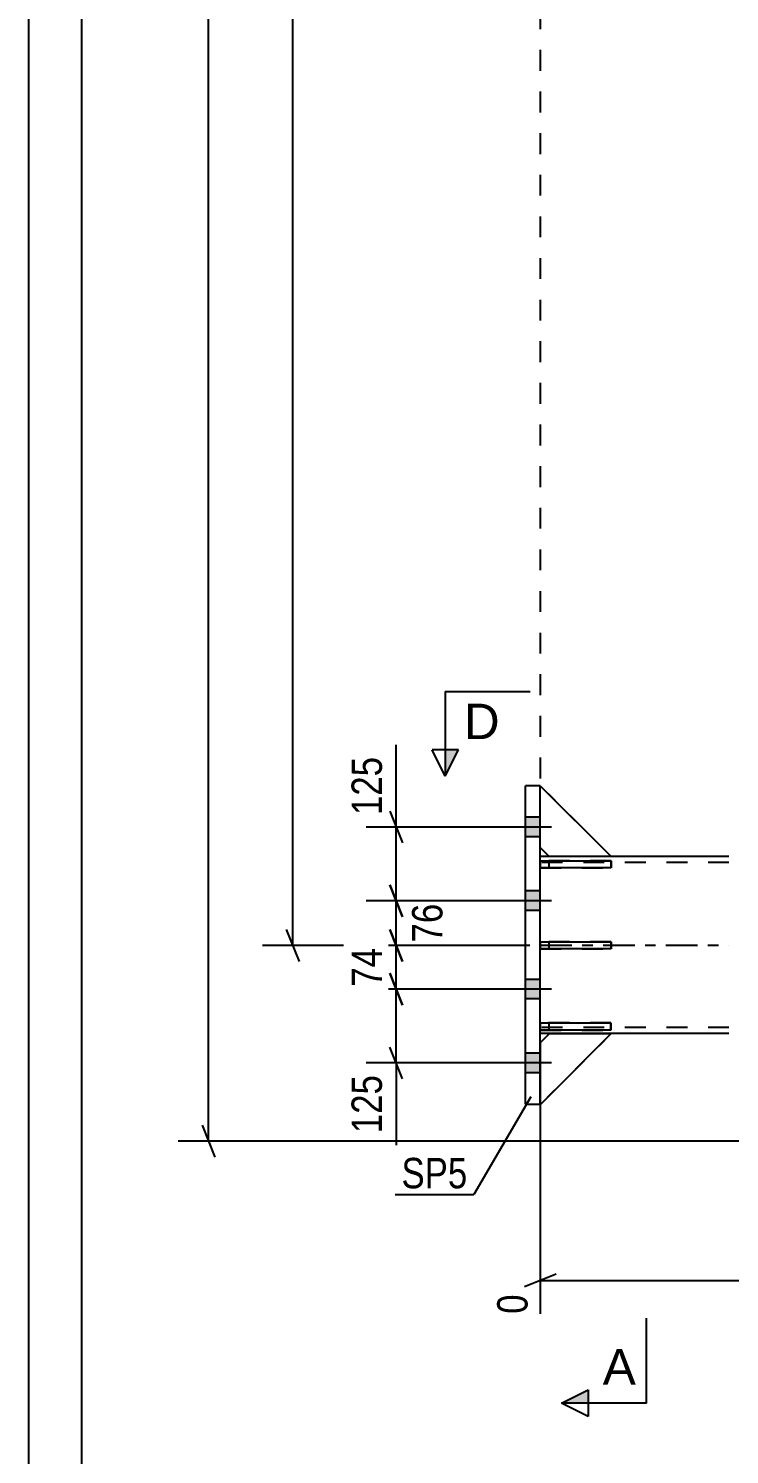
# Model space of a CAD drawing. Header units: millimetres. Extents: x 0 to 841, y 0 to 594.
# Drawn here: x 0 to 66, y 154.3 to 288.6 of the extents above; entities that cross this region are included whole.
import ezdxf

# ---------------------------------------------------------------- set-up
doc = ezdxf.new("R2010")
doc.units = ezdxf.units.MM
doc.linetypes.add('DXK_LINE_DOT2', pattern=[3.9198, 1.9599, -1.9599])
doc.linetypes.add('DXK_LINE_DOT3', pattern=[5.9187, 2.979, -0.9799, 0.9799, -0.9799])
doc.styles.add('Arial', font='ARIAL.TTF', dxfattribs={"height": 0.2})
doc.styles.add('Arial Narrow', font='ARIALN.TTF', dxfattribs={"height": 0.2})

# ---------------------------------------------------------------- blocks, each defined once
blk = doc.blocks.new('Unknown-761545952-1128 - 13924')
at = {"color": 5, "linetype": 'Continuous'}
for p, q in [((0, 594), (0, 0)), ((5, 589), (5, 5))]:
    blk.add_line(p, q, dxfattribs=at)
blk = doc.blocks.new('Part-761545952-3985 - 3916')
at = {"color": 2, "linetype": 'Continuous'}
for p, q in [((49.05, 210.58), (48.22, 210.58)), ((66, 210.58), (54.89, 210.58)), ((66, 193.91), (48.22, 193.91))]:
    blk.add_line(p, q, dxfattribs=at)
at = {"color": 7, "linetype": 'DXK_LINE_DOT2'}
for p, q in [((48.22, 193.91), (48.22, 210.58)), ((66, 210.02), (48.22, 210.02)), ((54.89, 210.58), (49.05, 210.58)), ((66, 194.46), (48.22, 194.46))]:
    blk.add_line(p, q, dxfattribs=at)
at = {"color": 7, "linetype": 'DXK_LINE_DOT3'}
blk.add_line((48.22, 202.24), (66, 202.24), dxfattribs=at)
blk = doc.blocks.new('Bolt-761545952-3988 - 3916')
at = {"linetype": 'Continuous'}
for points in [[(46.83, 214.27), (46.83, 212.44), (48.22, 212.44), (48.22, 214.27)], [(46.83, 214.27), (46.83, 212.44), (48.22, 212.44), (48.22, 214.27)], [(46.83, 214.27), (46.83, 212.44), (48.22, 212.44), (48.22, 214.27)], [(46.83, 207.33), (46.83, 205.49), (48.22, 205.49), (48.22, 207.33)], [(46.83, 207.33), (46.83, 205.49), (48.22, 205.49), (48.22, 207.33)], [(46.83, 198.99), (46.83, 197.16), (48.22, 197.16), (48.22, 198.99)], [(46.83, 198.99), (46.83, 197.16), (48.22, 197.16), (48.22, 198.99)], [(46.83, 192.05), (46.83, 190.21), (48.22, 190.21), (48.22, 192.05)], [(46.83, 192.05), (46.83, 190.21), (48.22, 190.21), (48.22, 192.05)], [(46.83, 192.05), (46.83, 190.21), (48.22, 190.21), (48.22, 192.05)]]:
    blk.add_hatch(color=1, dxfattribs=at).paths.add_polyline_path(points)
at = {"color": 1, "linetype": 'Continuous'}
for p, q in [((48.22, 214.27), (46.83, 214.27)), ((48.22, 214.27), (46.83, 214.27)), ((48.22, 214.27), (46.83, 214.27)), ((49.27, 213.35), (42.66, 213.35)), ((49.27, 213.35), (42.66, 213.35)), ((49.27, 213.35), (42.66, 213.35)), ((48.22, 212.44), (46.83, 212.44)), ((48.22, 212.44), (46.83, 212.44)), ((48.22, 212.44), (46.83, 212.44)), ((48.22, 207.33), (46.83, 207.33)), ((48.22, 207.33), (46.83, 207.33)), ((49.27, 206.41), (42.66, 206.41)), ((49.27, 206.41), (42.66, 206.41)), ((48.22, 205.49), (46.83, 205.49)), ((48.22, 205.49), (46.83, 205.49)), ((48.22, 198.99), (46.83, 198.99)), ((48.22, 198.99), (46.83, 198.99)), ((49.27, 198.08), (42.66, 198.08)), ((49.27, 198.08), (42.66, 198.08)), ((48.22, 197.16), (46.83, 197.16)), ((48.22, 197.16), (46.83, 197.16)), ((48.22, 192.05), (46.83, 192.05)), ((48.22, 192.05), (46.83, 192.05)), ((48.22, 192.05), (46.83, 192.05)), ((49.27, 191.13), (42.66, 191.13)), ((49.27, 191.13), (42.66, 191.13)), ((49.27, 191.13), (42.66, 191.13)), ((48.22, 190.21), (46.83, 190.21)), ((48.22, 190.21), (46.83, 190.21)), ((48.22, 190.21), (46.83, 190.21))]:
    blk.add_line(p, q, dxfattribs=at)
blk = doc.blocks.new('Part-761545952-3925 - 3916')
at = {"color": 7, "linetype": 'DXK_LINE_DOT2'}
for p, q in [((54.89, 210.18), (48.22, 210.18)), ((48.22, 210.18), (48.22, 209.51)), ((48.22, 209.51), (54.89, 209.51)), ((49.05, 209.51), (49.05, 210.18)), ((54.89, 209.51), (54.89, 210.18))]:
    blk.add_line(p, q, dxfattribs=at)
blk = doc.blocks.new('Part-761545952-3926 - 3916')
at = {"color": 7, "linetype": 'DXK_LINE_DOT2'}
for p, q in [((54.89, 202.54), (48.22, 202.54)), ((48.22, 202.54), (48.22, 201.87)), ((48.22, 201.87), (54.89, 201.87)), ((49.05, 201.87), (49.05, 202.54)), ((54.89, 201.87), (54.89, 202.54))]:
    blk.add_line(p, q, dxfattribs=at)
blk = doc.blocks.new('Part-761545952-3927 - 3916')
at = {"color": 2, "linetype": 'Continuous'}
for p, q in [((48.22, 194.23), (48.22, 194.9)), ((48.22, 194.9), (54.88, 194.9)), ((54.88, 194.9), (54.88, 194.23)), ((54.88, 194.23), (48.22, 194.23))]:
    blk.add_line(p, q, dxfattribs=at)
at = {"color": 7, "linetype": 'DXK_LINE_DOT2'}
blk.add_line((49.05, 194.23), (49.05, 194.9), dxfattribs=at)
blk = doc.blocks.new('Part-761545952-3928 - 3916')
at = {"color": 2, "linetype": 'Continuous'}
for p, q in [((48.22, 209.51), (48.22, 210.18)), ((48.22, 210.18), (54.89, 210.18)), ((54.89, 209.51), (48.22, 209.51)), ((54.89, 210.18), (54.89, 209.51))]:
    blk.add_line(p, q, dxfattribs=at)
at = {"color": 7, "linetype": 'DXK_LINE_DOT2'}
blk.add_line((49.05, 209.51), (49.05, 210.18), dxfattribs=at)
blk = doc.blocks.new('Part-761545952-3929 - 3916')
at = {"color": 2, "linetype": 'Continuous'}
for p, q in [((48.22, 201.87), (48.22, 202.54)), ((48.22, 202.54), (54.89, 202.54)), ((54.89, 201.87), (48.22, 201.87)), ((54.89, 202.54), (54.89, 201.87))]:
    blk.add_line(p, q, dxfattribs=at)
at = {"color": 7, "linetype": 'DXK_LINE_DOT2'}
blk.add_line((49.05, 201.87), (49.05, 202.54), dxfattribs=at)
blk = doc.blocks.new('Part-761545952-3930 - 3916')
at = {"color": 2, "linetype": 'Continuous'}
for p, q in [((48.22, 217.24), (54.89, 210.58)), ((49.05, 210.58), (48.22, 211.41)), ((54.89, 210.58), (49.05, 210.58))]:
    blk.add_line(p, q, dxfattribs=at)
at = {"color": 7, "linetype": 'DXK_LINE_DOT2'}
blk.add_line((48.22, 211.41), (48.22, 217.24), dxfattribs=at)
blk = doc.blocks.new('Part-761545952-3931 - 3916')
at = {"color": 7, "linetype": 'DXK_LINE_DOT2'}
for p, q in [((48.22, 211.41), (48.22, 217.24)), ((48.22, 217.24), (54.89, 210.58)), ((49.05, 210.58), (48.22, 211.41)), ((54.89, 210.58), (49.05, 210.58))]:
    blk.add_line(p, q, dxfattribs=at)
blk = doc.blocks.new('Part-761545952-3932 - 3916')
at = {"color": 2, "linetype": 'Continuous'}
for p, q in [((48.22, 193.04), (49.05, 193.87)), ((48.22, 187.2), (54.88, 193.87)), ((54.88, 193.87), (49.05, 193.87)), ((48.22, 187.24), (48.22, 187.2))]:
    blk.add_line(p, q, dxfattribs=at)
at = {"color": 7, "linetype": 'DXK_LINE_DOT2'}
blk.add_line((48.22, 187.2), (48.22, 193.04), dxfattribs=at)
blk = doc.blocks.new('Part-761545952-3933 - 3916')
at = {"color": 7, "linetype": 'DXK_LINE_DOT2'}
for p, q in [((49.05, 193.87), (48.22, 193.04)), ((48.22, 187.2), (54.88, 193.87)), ((54.88, 193.87), (49.05, 193.87)), ((48.22, 193.04), (48.22, 187.2))]:
    blk.add_line(p, q, dxfattribs=at)
blk = doc.blocks.new('Part-761545952-3952 - 3916')
at = {"color": 2, "linetype": 'Continuous'}
for p, q in [((46.83, 187.24), (46.83, 217.24)), ((48.22, 217.24), (46.83, 217.24)), ((48.22, 187.24), (48.22, 217.24)), ((46.83, 187.24), (48.22, 187.24))]:
    blk.add_line(p, q, dxfattribs=at)
blk = doc.blocks.new('Part-761545952-3963 - 3916')
at = {"color": 7, "linetype": 'DXK_LINE_DOT2'}
for p, q in [((54.88, 194.9), (48.22, 194.9)), ((48.22, 194.9), (48.22, 194.23)), ((49.05, 194.23), (49.05, 194.9)), ((54.88, 194.23), (54.88, 194.9)), ((48.22, 194.23), (54.88, 194.23))]:
    blk.add_line(p, q, dxfattribs=at)
blk = doc.blocks.new('Line-761545952-4544 - 3916')
at = {"color": 1, "linetype": 'DXK_LINE_DOT2'}
blk.add_line((48.22, 376.69), (48.22, 217.24), dxfattribs=at)
blk = doc.blocks.new('StraightDimension-761545952-4501 - 3916')
at = {"color": 7, "linetype": 'Continuous'}
for p, q in [((24.89, 202.2), (24.89, 385.02)), ((24.29, 203.7), (25.49, 200.7)), ((47.22, 202.2), (22.04, 202.2))]:
    blk.add_line(p, q, dxfattribs=at)
blk = doc.blocks.new('StraightDimension-761545952-15990 - 3916')
at = {"color": 7, "linetype": 'Continuous'}
for p, q in [((34.05, 199.58), (35.25, 196.58)), ((45.83, 198.08), (31.8, 198.08)), ((34.65, 191.13), (34.65, 198.08)), ((35.25, 189.63), (34.05, 192.63)), ((45.83, 191.13), (31.8, 191.13)), ((34.65, 191.13), (34.65, 183.4)), ((34.65, 191.13), (34.65, 183.4))]:
    blk.add_line(p, q, dxfattribs=at)
at = {"color": 0}
blk.add_wipeout([(33.9, 190.61), (29.7, 190.61), (29.7, 183.92), (33.9, 183.92)], dxfattribs=at)
at = {"color": 3, "style": 'Arial Narrow'}
blk.add_text('125', height=2.863, rotation=90.0002, dxfattribs=at).set_placement((33.3, 184.52))
blk = doc.blocks.new('StraightDimension-761545952-4414 - 3916')
at = {"color": 7, "linetype": 'Continuous'}
for p, q in [((100.43, 209.58), (100.43, 162.03)), ((48.22, 192.87), (48.22, 167.51)), ((49.72, 171.24), (46.72, 170.04)), ((48.22, 170.64), (100.43, 170.64)), ((98.93, 170.04), (101.93, 171.24))]:
    blk.add_line(p, q, dxfattribs=at)
at = {"color": 0}
blk.add_wipeout([(78.58, 171.39), (78.58, 175.59), (70.07, 175.59), (70.07, 171.39)], dxfattribs=at)
at = {"color": 3, "style": 'Arial Narrow'}
blk.add_text('1387', height=2.863, dxfattribs=at).set_placement((70.67, 171.99))
at = {"color": 0, "linetype": 'Continuous'}
for points in [[(47.62, 169.94), (43.42, 169.94), (43.42, 166.91), (47.62, 166.91)], [(99.83, 169.94), (95.63, 169.94), (95.63, 161.43), (99.83, 161.43)]]:
    blk.add_wipeout(points, dxfattribs=at)
at = {"color": 3, "linetype": 'Continuous', "style": 'Arial Narrow'}
for s, height, p in [('0', 2.86, (47.02, 167.51)), ('1387', 2.863, (99.23, 162.03))]:
    blk.add_text(s, height=height, rotation=90.0002, dxfattribs=at).set_placement(p)
blk = doc.blocks.new('StraightDimension-761545952-15988 - 3916')
at = {"color": 7, "linetype": 'Continuous'}
for p, q in [((34.05, 207.91), (35.25, 204.91)), ((45.83, 206.41), (32.25, 206.41)), ((34.65, 202.2), (34.65, 206.41)), ((35.25, 200.7), (34.05, 203.7)), ((47.22, 202.2), (32.25, 202.2))]:
    blk.add_line(p, q, dxfattribs=at)
at = {"color": 0}
blk.add_wipeout([(39.6, 206.73), (35.4, 206.73), (35.4, 201.88), (39.6, 201.88)], dxfattribs=at)
at = {"color": 3, "style": 'Arial Narrow'}
blk.add_text('76', height=2.863, rotation=90.0002, dxfattribs=at).set_placement((39, 202.48))
blk = doc.blocks.new('StraightDimension-761545952-15987 - 3916')
at = {"color": 7, "linetype": 'Continuous'}
for p, q in [((34.65, 213.35), (34.65, 221.09)), ((34.65, 213.35), (34.65, 221.09)), ((34.05, 214.85), (35.25, 211.85)), ((45.83, 213.35), (31.8, 213.35)), ((34.65, 206.41), (34.65, 213.35)), ((35.25, 204.91), (34.05, 207.91)), ((45.83, 206.41), (31.8, 206.41))]:
    blk.add_line(p, q, dxfattribs=at)
at = {"color": 0}
blk.add_wipeout([(33.9, 220.56), (29.7, 220.56), (29.7, 213.88), (33.9, 213.88)], dxfattribs=at)
at = {"color": 3, "style": 'Arial Narrow'}
blk.add_text('125', height=2.863, rotation=90.0002, dxfattribs=at).set_placement((33.3, 214.48))
blk = doc.blocks.new('StraightDimension-761545952-15989 - 3916')
at = {"color": 7, "linetype": 'Continuous'}
for p, q in [((34.05, 203.7), (35.25, 200.7)), ((47.22, 202.2), (31.8, 202.2)), ((34.65, 198.08), (34.65, 202.2)), ((35.25, 196.58), (34.05, 199.58)), ((45.83, 198.08), (31.8, 198.08))]:
    blk.add_line(p, q, dxfattribs=at)
at = {"color": 0}
blk.add_wipeout([(33.9, 202.57), (29.7, 202.57), (29.7, 197.71), (33.9, 197.71)], dxfattribs=at)
at = {"color": 3, "style": 'Arial Narrow'}
blk.add_text('74', height=2.863, rotation=90.0002, dxfattribs=at).set_placement((33.3, 198.31))
blk = doc.blocks.new('StraightDimension-761545952-18306 - 3916')
at = {"color": 7, "linetype": 'Continuous'}
for p, q in [((16.96, 183.77), (16.96, 403.67)), ((16.36, 185.27), (17.56, 182.27)), ((92.54, 183.77), (14.11, 183.77))]:
    blk.add_line(p, q, dxfattribs=at)
blk = doc.blocks.new('Mark-761545952-3948 - 3916')
at = {"color": 0}
blk.add_wipeout([(41.35, 179.33), (41.35, 182.33), (35.14, 182.33), (35.14, 179.33)], dxfattribs=at)
blk.add_wipeout([(41.35, 179.33), (41.35, 182.33), (35.14, 182.33), (35.14, 179.33)], dxfattribs=at)
at = {"color": 30, "linetype": 'Continuous'}
for p in [(47.32, 187.93), (34.54, 178.73)]:
    blk.add_line(p, (41.95, 178.73), dxfattribs=at)
at = {"color": 3, "style": 'Arial Narrow'}
blk.add_text('SP5', height=2.863, dxfattribs=at).set_placement((35.14, 179.33))
blk = doc.blocks.new('SectionMark-761545952-4510 - 3916')
at = {"linetype": 'Continuous'}
blk.add_hatch(color=6, dxfattribs=at).paths.add_polyline_path([(39.27, 220.63), (40.52, 220.63), (39.27, 218.13)])
at = {"color": 6, "linetype": 'Continuous'}
for p, q in [((39.27, 226.13), (47.27, 226.13)), ((39.27, 226.13), (39.27, 218.13)), ((39.27, 218.13), (38.02, 220.63)), ((40.52, 220.63), (38.02, 220.63)), ((39.27, 218.13), (40.52, 220.63))]:
    blk.add_line(p, q, dxfattribs=at)
at = {"color": 0, "linetype": 'Continuous'}
blk.add_wipeout([(44.39, 221.63), (44.39, 225.13), (41.02, 225.13), (41.02, 221.63)], dxfattribs=at)
at = {"color": 3, "linetype": 'Continuous', "style": 'Arial'}
blk.add_text('D', height=3.34, dxfattribs=at).set_placement((41.02, 221.63))
blk = doc.blocks.new('SectionMark-761545952-4532 - 3916')
at = {"linetype": 'Continuous'}
blk.add_hatch(color=6, dxfattribs=at).paths.add_polyline_path([(52.72, 160.35), (52.72, 159.1), (50.22, 159.1)])
at = {"color": 6, "linetype": 'Continuous'}
for p, q in [((58.22, 159.1), (58.22, 167.1)), ((50.22, 159.1), (52.72, 160.35)), ((52.72, 160.35), (52.72, 157.85)), ((58.22, 159.1), (50.22, 159.1)), ((52.72, 157.85), (50.22, 159.1))]:
    blk.add_line(p, q, dxfattribs=at)
at = {"color": 0, "linetype": 'Continuous'}
blk.add_wipeout([(57.22, 160.85), (57.22, 164.35), (54.11, 164.35), (54.11, 160.85)], dxfattribs=at)
at = {"color": 3, "linetype": 'Continuous', "style": 'Arial'}
blk.add_text('A', height=3.34, dxfattribs=at).set_placement((54.11, 160.85))

msp = doc.modelspace()

# ---------------------------------------------------------------- block references
for name in ['Unknown-761545952-1128 - 13924', 'Line-761545952-4544 - 3916', 'Part-761545952-3952 - 3916', 'Part-761545952-3930 - 3916', 'Part-761545952-3931 - 3916', 'Bolt-761545952-3988 - 3916', 'Part-761545952-3985 - 3916', 'Part-761545952-3925 - 3916', 'Part-761545952-3928 - 3916', 'Part-761545952-3926 - 3916', 'Part-761545952-3929 - 3916', 'Part-761545952-3927 - 3916', 'Part-761545952-3963 - 3916', 'Part-761545952-3932 - 3916', 'Part-761545952-3933 - 3916']:
    msp.add_blockref(name, (0, 0))

# ---------------------------------------------------------------- next in the draw order: block references
for name in ['StraightDimension-761545952-4501 - 3916', 'StraightDimension-761545952-15990 - 3916']:
    msp.add_blockref(name, (0, 0))

# ---------------------------------------------------------------- next in the draw order: block references
msp.add_blockref('StraightDimension-761545952-4414 - 3916', (0, 0))

# ---------------------------------------------------------------- next in the draw order: block references
msp.add_blockref('StraightDimension-761545952-15988 - 3916', (0, 0))

# ---------------------------------------------------------------- next in the draw order: block references
for name in ['StraightDimension-761545952-15987 - 3916', 'StraightDimension-761545952-15989 - 3916']:
    msp.add_blockref(name, (0, 0))

# ---------------------------------------------------------------- next in the draw order: block references
msp.add_blockref('StraightDimension-761545952-18306 - 3916', (0, 0))

# ---------------------------------------------------------------- next in the draw order: block references
for name in ['SectionMark-761545952-4510 - 3916', 'Mark-761545952-3948 - 3916']:
    msp.add_blockref(name, (0, 0))

# ---------------------------------------------------------------- next in the draw order: block references
msp.add_blockref('SectionMark-761545952-4532 - 3916', (0, 0))

doc.saveas('drawing.dxf')
